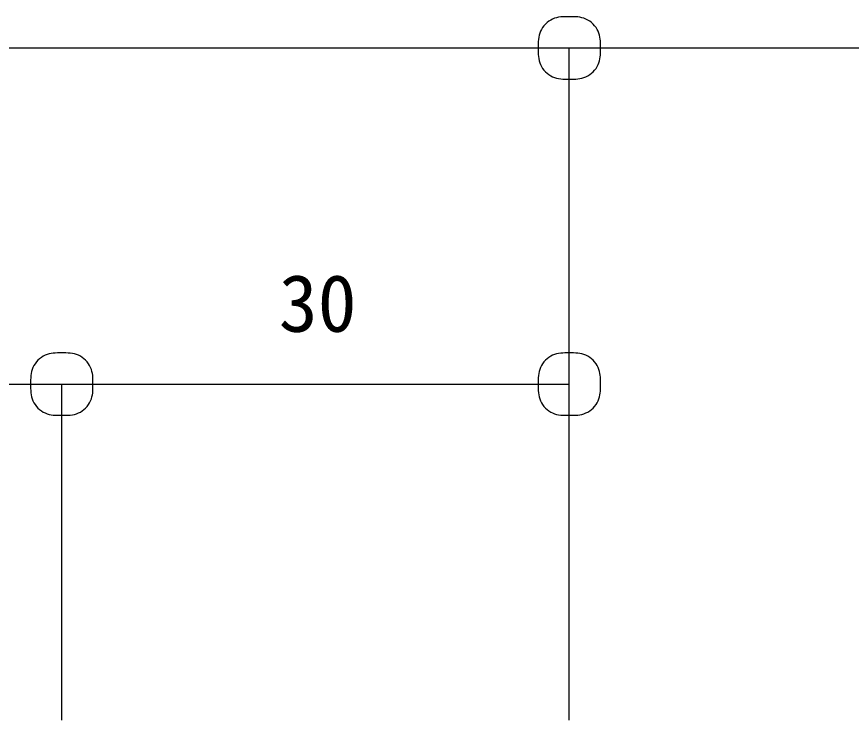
# Model space of a CAD drawing. Units: millimetres, scale not verified. Extents: x -399 to 393, y -290 to 271.
# Drawn here: x -85.7 to -32.2, y 81.8 to 126.9 of the extents above; entities that cross this region are included whole.
import ezdxf
from ezdxf.enums import TextEntityAlignment as Align

# ---------------------------------------------------------------- set-up
doc = ezdxf.new("R2010")
doc.units = ezdxf.units.MM
doc.header["$LTSCALE"] = 2
doc.layers.add('0-1_ﾚｲﾔｰ_4', color=7, linetype='Continuous', lineweight=25)
doc.styles.add('ＭＳ ゴシック', font='')
doc.styles.get('ＭＳ ゴシック').set_extended_font_data('MS Gothic')

msp = doc.modelspace()

# ---------------------------------------------------------------- linework, layer by layer
at = {"layer": '0-1_ﾚｲﾔｰ_4'}
for p, q in [((-50.3, 81.791), (-50.3, 124.878)), ((-98.345, 103.334), (-50.3, 103.334)), ((-82.834, 81.791), (-82.834, 103.334))]:
    msp.add_line(p, q, dxfattribs=at)
for points in [[(-48.301, 124.872), (-48.301, 125.057), (-48.301, 125.134), (-48.303, 125.226), (-48.309, 125.331), (-48.319, 125.445), (-48.337, 125.566), (-48.364, 125.691), (-48.401, 125.818), (-48.45, 125.945), (-48.513, 126.068), (-48.589, 126.187), (-48.675, 126.3), (-48.772, 126.406), (-48.878, 126.503), (-48.991, 126.59), (-49.11, 126.665), (-49.233, 126.728), (-49.36, 126.778), (-49.49, 126.815), (-49.622, 126.841), (-49.757, 126.859), (-49.892, 126.87), (-50.029, 126.876), (-50.167, 126.878), (-50.305, 126.878), (-50.442, 126.878), (-50.579, 126.876), (-50.715, 126.87), (-50.85, 126.859), (-50.983, 126.841), (-51.114, 126.815), (-51.243, 126.778), (-51.368, 126.728), (-51.491, 126.665), (-51.609, 126.59), (-51.722, 126.503), (-51.827, 126.406), (-51.924, 126.3), (-52.011, 126.187)], [(-52.011, 126.187), (-52.086, 126.068), (-52.149, 125.945), (-52.198, 125.818), (-52.235, 125.688), (-52.262, 125.556), (-52.28, 125.422), (-52.291, 125.286), (-52.296, 125.149), (-52.298, 125.011), (-52.298, 124.873), (-52.298, 124.735), (-52.296, 124.598), (-52.291, 124.461), (-52.28, 124.326), (-52.262, 124.192), (-52.235, 124.06), (-52.198, 123.931), (-52.149, 123.805), (-52.086, 123.682), (-52.011, 123.564), (-51.924, 123.452), (-51.827, 123.347), (-51.722, 123.25), (-51.609, 123.164), (-51.491, 123.089), (-51.368, 123.026), (-51.243, 122.977), (-51.114, 122.94), (-50.983, 122.914), (-50.85, 122.896), (-50.715, 122.885), (-50.579, 122.88), (-50.442, 122.878), (-50.305, 122.877), (-50.167, 122.878), (-50.029, 122.88), (-49.892, 122.885), (-49.757, 122.896), (-49.622, 122.914)], [(-98.345, 81.791), (-98.345, 124.878), (96.229, 124.878), (96.229, 81.791)], [(-49.622, 122.914), (-49.49, 122.94), (-49.36, 122.977), (-49.233, 123.026), (-49.11, 123.089), (-48.991, 123.164), (-48.878, 123.25), (-48.772, 123.347), (-48.675, 123.452), (-48.589, 123.564), (-48.513, 123.682), (-48.45, 123.805), (-48.401, 123.931), (-48.364, 124.057), (-48.337, 124.182), (-48.319, 124.303), (-48.309, 124.416), (-48.303, 124.52), (-48.301, 124.611), (-48.301, 124.872)], [(-80.836, 103.329), (-80.836, 103.513), (-80.836, 103.591), (-80.838, 103.683), (-80.843, 103.787), (-80.854, 103.901), (-80.872, 104.022), (-80.899, 104.148), (-80.936, 104.275), (-80.985, 104.401), (-81.048, 104.525), (-81.123, 104.644), (-81.21, 104.757), (-81.307, 104.862), (-81.413, 104.959), (-81.526, 105.046), (-81.644, 105.122), (-81.768, 105.185), (-81.895, 105.234), (-82.025, 105.271), (-82.157, 105.298), (-82.291, 105.316), (-82.427, 105.327), (-82.564, 105.332), (-82.702, 105.334), (-82.839, 105.335), (-82.977, 105.334), (-83.114, 105.332), (-83.25, 105.327), (-83.385, 105.316), (-83.518, 105.298), (-83.649, 105.271), (-83.777, 105.234), (-83.903, 105.185), (-84.026, 105.122), (-84.144, 105.046), (-84.257, 104.959), (-84.362, 104.862), (-84.459, 104.757), (-84.545, 104.644)], [(-48.301, 103.329), (-48.301, 103.513), (-48.301, 103.591), (-48.303, 103.683), (-48.309, 103.787), (-48.319, 103.901), (-48.337, 104.022), (-48.364, 104.148), (-48.401, 104.275), (-48.45, 104.401), (-48.513, 104.525), (-48.589, 104.644), (-48.675, 104.757), (-48.772, 104.862), (-48.878, 104.959), (-48.991, 105.046), (-49.11, 105.122), (-49.233, 105.185), (-49.36, 105.234), (-49.49, 105.271), (-49.622, 105.298), (-49.757, 105.316), (-49.892, 105.327), (-50.029, 105.332), (-50.167, 105.334), (-50.305, 105.335), (-50.442, 105.334), (-50.579, 105.332), (-50.715, 105.327), (-50.85, 105.316), (-50.983, 105.298), (-51.114, 105.271), (-51.243, 105.234), (-51.368, 105.185), (-51.491, 105.122), (-51.609, 105.046), (-51.722, 104.959), (-51.827, 104.862), (-51.924, 104.757), (-52.011, 104.644)], [(-84.545, 104.644), (-84.621, 104.525), (-84.684, 104.401), (-84.733, 104.275), (-84.77, 104.145), (-84.797, 104.013), (-84.815, 103.878), (-84.825, 103.743), (-84.831, 103.606), (-84.833, 103.468), (-84.833, 103.33), (-84.833, 103.192), (-84.831, 103.054), (-84.825, 102.918), (-84.815, 102.782), (-84.797, 102.649), (-84.77, 102.517), (-84.733, 102.388), (-84.684, 102.262), (-84.621, 102.139), (-84.545, 102.021), (-84.459, 101.908), (-84.362, 101.803), (-84.257, 101.707), (-84.144, 101.621), (-84.026, 101.545), (-83.903, 101.483), (-83.777, 101.434), (-83.649, 101.397), (-83.518, 101.37), (-83.385, 101.353), (-83.25, 101.342), (-83.114, 101.336), (-82.977, 101.334), (-82.839, 101.334), (-82.702, 101.334), (-82.564, 101.336), (-82.427, 101.342), (-82.291, 101.353), (-82.157, 101.37)], [(-52.011, 104.644), (-52.086, 104.525), (-52.149, 104.401), (-52.198, 104.275), (-52.235, 104.145), (-52.262, 104.013), (-52.28, 103.878), (-52.291, 103.743), (-52.296, 103.606), (-52.298, 103.468), (-52.298, 103.33), (-52.298, 103.192), (-52.296, 103.054), (-52.291, 102.918), (-52.28, 102.782), (-52.262, 102.649), (-52.235, 102.517), (-52.198, 102.388), (-52.149, 102.262), (-52.086, 102.139), (-52.011, 102.021), (-51.924, 101.908), (-51.827, 101.803), (-51.722, 101.707), (-51.609, 101.621), (-51.491, 101.545), (-51.368, 101.483), (-51.243, 101.434), (-51.114, 101.397), (-50.983, 101.37), (-50.85, 101.353), (-50.715, 101.342), (-50.579, 101.336), (-50.442, 101.334), (-50.305, 101.334), (-50.167, 101.334), (-50.029, 101.336), (-49.892, 101.342), (-49.757, 101.353), (-49.622, 101.37)], [(-82.157, 101.37), (-82.025, 101.397), (-81.895, 101.434), (-81.768, 101.483), (-81.644, 101.545), (-81.526, 101.621), (-81.413, 101.707), (-81.307, 101.803), (-81.21, 101.908), (-81.123, 102.021), (-81.048, 102.139), (-80.985, 102.262), (-80.936, 102.387), (-80.899, 102.514), (-80.872, 102.639), (-80.854, 102.759), (-80.843, 102.872), (-80.838, 102.976), (-80.836, 103.068), (-80.836, 103.329)], [(-49.622, 101.37), (-49.49, 101.397), (-49.36, 101.434), (-49.233, 101.483), (-49.11, 101.545), (-48.991, 101.621), (-48.878, 101.707), (-48.772, 101.803), (-48.675, 101.908), (-48.589, 102.021), (-48.513, 102.139), (-48.45, 102.262), (-48.401, 102.387), (-48.364, 102.514), (-48.337, 102.639), (-48.319, 102.759), (-48.309, 102.872), (-48.303, 102.976), (-48.301, 103.068), (-48.301, 103.329)]]:
    msp.add_lwpolyline(points, dxfattribs=at)

# ---------------------------------------------------------------- texts
at = {"layer": '0-1_ﾚｲﾔｰ_4', "color": 4, "style": 'ＭＳ ゴシック'}
msp.add_text('30', height=3.666, dxfattribs=at).set_placement((-68.925, 105.586), align=Align.BOTTOM_LEFT)

doc.saveas('drawing.dxf')
